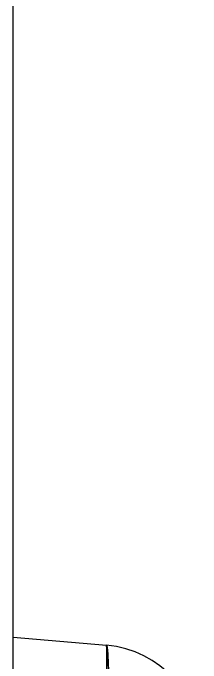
# Model space of a CAD drawing. Header units: millimetres. Extents: x 28656 to 29764, y -21384 to -20601.
# Drawn here: x 28898.69 to 28901.6, y -20887.67 to -20877.64 of the extents above; entities that cross this region are included whole.
import ezdxf

# ---------------------------------------------------------------- set-up
doc = ezdxf.new("R2010")
doc.units = ezdxf.units.MM
doc.header["$LTSCALE"] = 8
doc.layers.add('Cav-cor', color=30, linetype='Continuous')
doc.layers.add('dim', color=3, linetype='Continuous', lineweight=15)

# ---------------------------------------------------------------- blocks, each defined once
blk = doc.blocks.new('20160903.083130')
at = {"layer": 'Cav-cor', "color": 241}
for p, q in [((-0.2369, 9.7973), (-0.2369, 17.4947)), ((-0.2369, 12.5104), (0.1247, 12.4787))]:
    blk.add_line(p, q, dxfattribs=at)
blk.add_arc((0.0898, 12.0802), 0.4, 0, 85, dxfattribs=at)
for points, knots in [([(0.1247, 12.4787), (0.1251, 12.4787), (0.1258, 12.477), (0.1265, 12.4742), (0.1273, 12.4691), (0.128, 12.4623), (0.1287, 12.4535), (0.1297, 12.438), (0.1309, 12.4137), (0.1322, 12.379), (0.1333, 12.3366), (0.1344, 12.2869), (0.1353, 12.2298), (0.1362, 12.1655), (0.1372, 12.0659), (0.1382, 11.9246), (0.1388, 11.736), (0.139, 11.5233), (0.1388, 11.2886), (0.1381, 11.0342), (0.1369, 10.7625), (0.1353, 10.4761), (0.1332, 10.1779), (0.1299, 9.7649), (0.1269, 9.4516), (0.1247, 9.2411)], [0, 0, 0, 0, 0.000412, 0.001366, 0.002903, 0.005032, 0.007754, 0.011068, 0.01947, 0.030223, 0.043303, 0.058684, 0.076328, 0.096196, 0.118242, 0.168651, 0.227078, 0.292961, 0.365666, 0.444489, 0.528666, 0.61738, 0.709773, 0.804953, 1, 1, 1, 1]), ([(0.1384, 11.1534), (0.1387, 11.251), (0.139, 11.4361), (0.1389, 11.6608), (0.1385, 11.8244), (0.138, 11.934), (0.1374, 12.0344), (0.1366, 12.1251), (0.1357, 12.2059), (0.1346, 12.2765), (0.1333, 12.3366), (0.1321, 12.3801), (0.131, 12.4095), (0.1303, 12.4275), (0.1294, 12.4428), (0.1286, 12.4554), (0.1277, 12.465), (0.1269, 12.4723), (0.126, 12.4761), (0.1253, 12.4787), (0.1247, 12.4787)], [0, 0, 0, 0, 0.220857, 0.41879, 0.508292, 0.591067, 0.666831, 0.735326, 0.796322, 0.849613, 0.895023, 0.932405, 0.948048, 0.961641, 0.973177, 0.982647, 0.990047, 0.995379, 0.99866, 1, 1, 1, 1]), ([(0.1255, 12.3571), (0.1255, 12.3666), (0.1255, 12.3843), (0.1255, 12.4089), (0.1255, 12.4298), (0.1254, 12.4448), (0.1253, 12.455), (0.1253, 12.4612), (0.1252, 12.4664), (0.1251, 12.4708), (0.125, 12.474), (0.125, 12.4766), (0.1247, 12.4777), (0.1249, 12.4787), (0.1247, 12.4787)], [0, 0, 0, 0, 0.233206, 0.435833, 0.607654, 0.748503, 0.807269, 0.858242, 0.901408, 0.93676, 0.964289, 0.983992, 0.995875, 1, 1, 1, 1])]:
    blk.add_open_spline(points, degree=3, knots=knots, dxfattribs=at)

msp = doc.modelspace()

# ---------------------------------------------------------------- linework, layer by layer
at = {"layer": 'Cav-cor', "color": 241}
msp.add_line((28898.695, -20703.266), (28898.695, -20943.266), dxfattribs=at)

# ---------------------------------------------------------------- block references
at = {"layer": 'dim', "xscale": 4, "yscale": 4, "zscale": 4}
msp.add_blockref('20160903.083130', (28899.643, -20937.307), dxfattribs=at)

doc.saveas('drawing.dxf')
